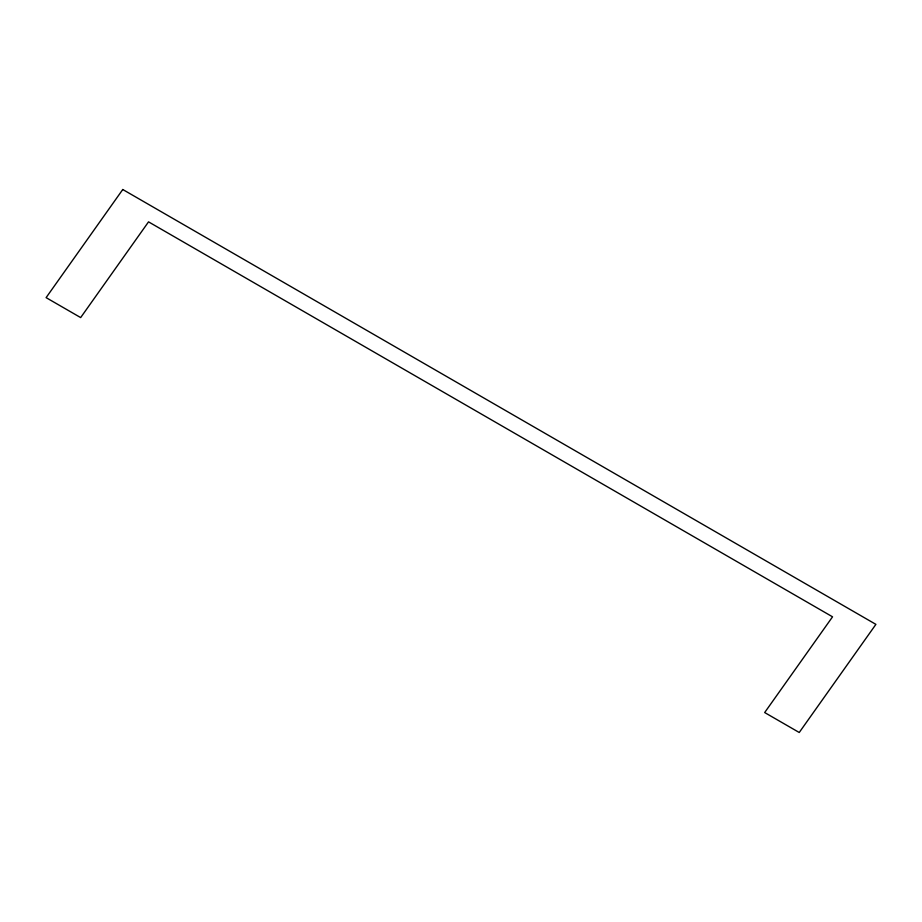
<?xml version="1.0" encoding="UTF-8"?>
<svg xmlns="http://www.w3.org/2000/svg" width="922" height="922" viewBox="0 0 922 922"><rect width="100%" height="100%" fill="white"/><g stroke="black" fill="none" stroke-linecap="round" stroke-linejoin="round"><path stroke-width="1.38" d="M122.764 189.506L46.1 297.633L80.663 317.583L148.534 221.856L832.543 616.818L764.672 712.545L799.236 732.494L875.9 624.367L122.764 189.506"/></g></svg>
